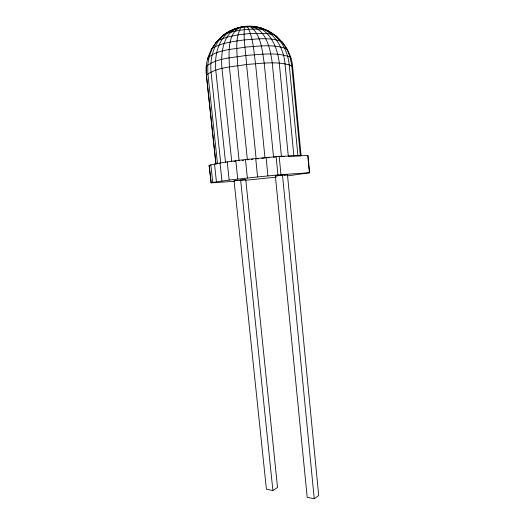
<?xml version="1.0" encoding="UTF-8"?>
<svg xmlns="http://www.w3.org/2000/svg" width="525" height="525" viewBox="0 0 525 525"><rect width="100%" height="100%" fill="white"/><g stroke="black" fill="none" stroke-linecap="round" stroke-linejoin="round"><path stroke-width="0.79" d="M301.081 155.42L292.668 67.088C290.784 43.503 268.341 23.481 244.506 26.473C221.34 28.908 203.444 52.093 206.397 75.167L215.9 163.885M244.506 26.473C243.213 38.994 245.812 51.863 246.547 64.437L256.134 158.852L258.549 158.609M211.089 49.875L216.897 41.344L219.188 39.92L226.964 37.144L237.969 34.847L250.399 33.449L267.1 33.475L274.26 34.88L276.202 35.91L279.707 39.9M215.782 42.715L216.871 41.619M220.146 38.338C224.89 32.832 231.84 29.807 238.665 27.72M314.245 498.75L318.701 495.469L287.464 174.74L275.363 175.927L307.21 497.352L314.245 498.75L282.502 175.088M272.902 490.534L277.535 487.456L245.766 179.642L234.071 180.797L266.411 489.241L272.902 490.534L240.627 180.023M224.352 35.004L225.638 34.158M226.925 33.311L229.504 31.257L231.768 30.443M237.051 28.54L237.713 28.12M242.852 26.703C236.316 28.337 230.193 30.647 224.516 34.427C213.773 43.516 209.665 58.255 211.017 71.925L220.677 162.665M234.032 29.623L236.296 28.809M234.045 181.322L211.175 182.864L209.114 165.349C232.03 159.961 255.793 158.773 279.175 156.371L308.011 155.518L309.638 172.751L288.12 175.809M241.283 26.992C226.597 32.471 229.123 54.436 229.399 66.964L239.137 160.781M210.991 182.674L229.156 180.075L257.598 176.945L280.973 174.674L309.638 172.751M233.973 161.457L235.449 161.267M242.137 160.427L243.639 160.25M239.958 180.324L245.766 179.642M280.357 175.573L282.726 175.298M284.307 175.107L287.464 174.74M248.975 159.626L247.387 159.803L237.707 65.579C237.241 53.104 234.616 39.08 240.896 27.654C245.149 27.005 249.454 26.663 253.759 26.782C257.893 26.447 261.056 29.984 265.204 29.827C279.425 34.899 287.641 50.197 289.203 64.614L297.931 155.8L300.379 155.925L291.782 65.743L290.122 57.127L286.88 49.068C273.742 43.654 258.766 46.39 244.972 47.138C232.627 49.547 217.796 49.304 207.887 57.881L208.071 59.371M251.363 159.37L252.952 159.193M276.216 177.142L245.464 180.278M261.765 158.287L264.18 158.051M267.317 157.763L269.653 157.553M275.12 157.08L273.545 157.205L264.219 63.105C262.152 50.623 261.293 35.313 250.74 26.762L247.82 26.25M279.851 156.706L284.478 156.384M234.071 180.797L237.759 180.521M275.363 175.927L278.217 175.724M297.931 155.8L288.291 156.135L279.274 63.184C277.81 50.42 273.105 36.803 261.975 29.354C250.294 28.547 238.37 29.722 227.2 33.292C217.232 42.617 214.567 57.107 215.775 70.206L225.553 162.658M241.343 27.385C223.007 29.846 220.507 53.642 221.983 68.532L231.761 161.746M250.707 26.348C270.539 26.014 283.717 45.583 284.99 63.742L293.862 155.873M249.342 26.257C266.234 28.009 270.309 49.153 272.252 62.967L281.426 156.581M251.843 26.519L255.012 27.057M256.541 27.261L260.361 27.759L269.2 31.336L269.843 32.307M246.186 26.322L247.498 26.906C253.437 38.076 253.673 51.319 255.524 63.604L264.987 157.972M252.715 26.762L253.293 27.064M275.664 36.238L276.957 37.111M292.668 67.088L291.782 65.743C277.377 60.677 261.457 63.591 246.547 64.437C233.205 66.97 217.553 66.668 206.397 75.167L215.998 164.259M287.752 50.492L282.174 41.902C270.421 36.789 256.863 39.218 244.453 39.893C233.579 41.547 221.97 42.551 212.356 48.326L209.265 56.247L207.743 64.785L207.867 73.598L217.462 163.354M291.014 58.544L290.122 57.127C276.084 51.739 260.315 54.639 245.68 55.447C232.588 57.973 217.015 57.678 206.299 66.426L206.581 74.215M209.114 165.349L211.175 182.864M214.508 163.938L216.418 181.709M210.84 164.732L212.737 182.287M220.034 162.993L221.95 180.961M235.843 160.801L237.746 179.084M227.24 161.93L229.156 180.075M245.483 159.653L247.373 178.021M255.727 158.537L257.598 176.945M266.096 157.507L267.94 175.908M279.175 156.371L280.973 174.674M276.117 156.614L277.928 174.95M307.742 155.4L309.376 172.712"/></g></svg>
